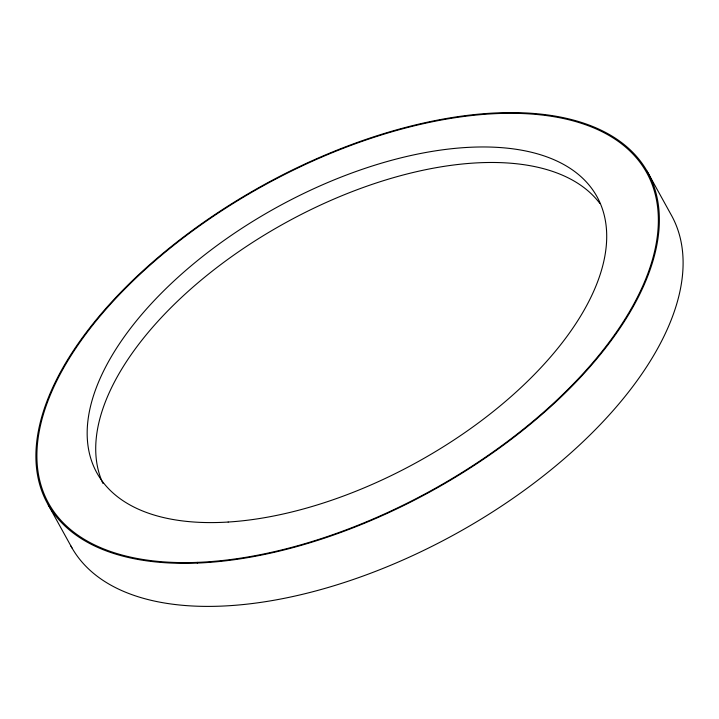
<?xml version="1.0" encoding="UTF-8"?>
<svg xmlns="http://www.w3.org/2000/svg" width="719" height="719" viewBox="0 0 719 719"><rect width="100%" height="100%" fill="white"/><g stroke="black" fill="none" stroke-linecap="round" stroke-linejoin="round"><path stroke-width="1.08" d="M647.028 171.095L670.782 214.136A342.783 174.546 -28.9 0 1 456.331 533.498A342.783 174.546 -28.9 0 1 70.92 546.027M48.218 504.864L71.972 547.905M102.907 483.384A285.65 145.454 -28.9 0 1 280.868 225.362A285.65 145.454 -28.9 0 1 599.817 203.378M197.294 563.076A342.783 174.546 -28.9 0 0 659.287 215.979A342.783 174.546 -28.9 0 0 186.284 234.879A342.783 174.546 -28.9 0 0 197.294 563.076M228.166 522.039A285.65 145.454 -28.9 0 0 606.405 228.687A285.65 145.454 -28.9 0 0 206.236 253.645A285.65 145.454 -28.9 0 0 228.166 522.039M197.77 562.357A341.687 173.989 -28.9 0 0 658.298 216.365A341.687 173.989 -28.9 0 0 186.796 235.203A341.687 173.989 -28.9 0 0 197.77 562.357"/></g></svg>
